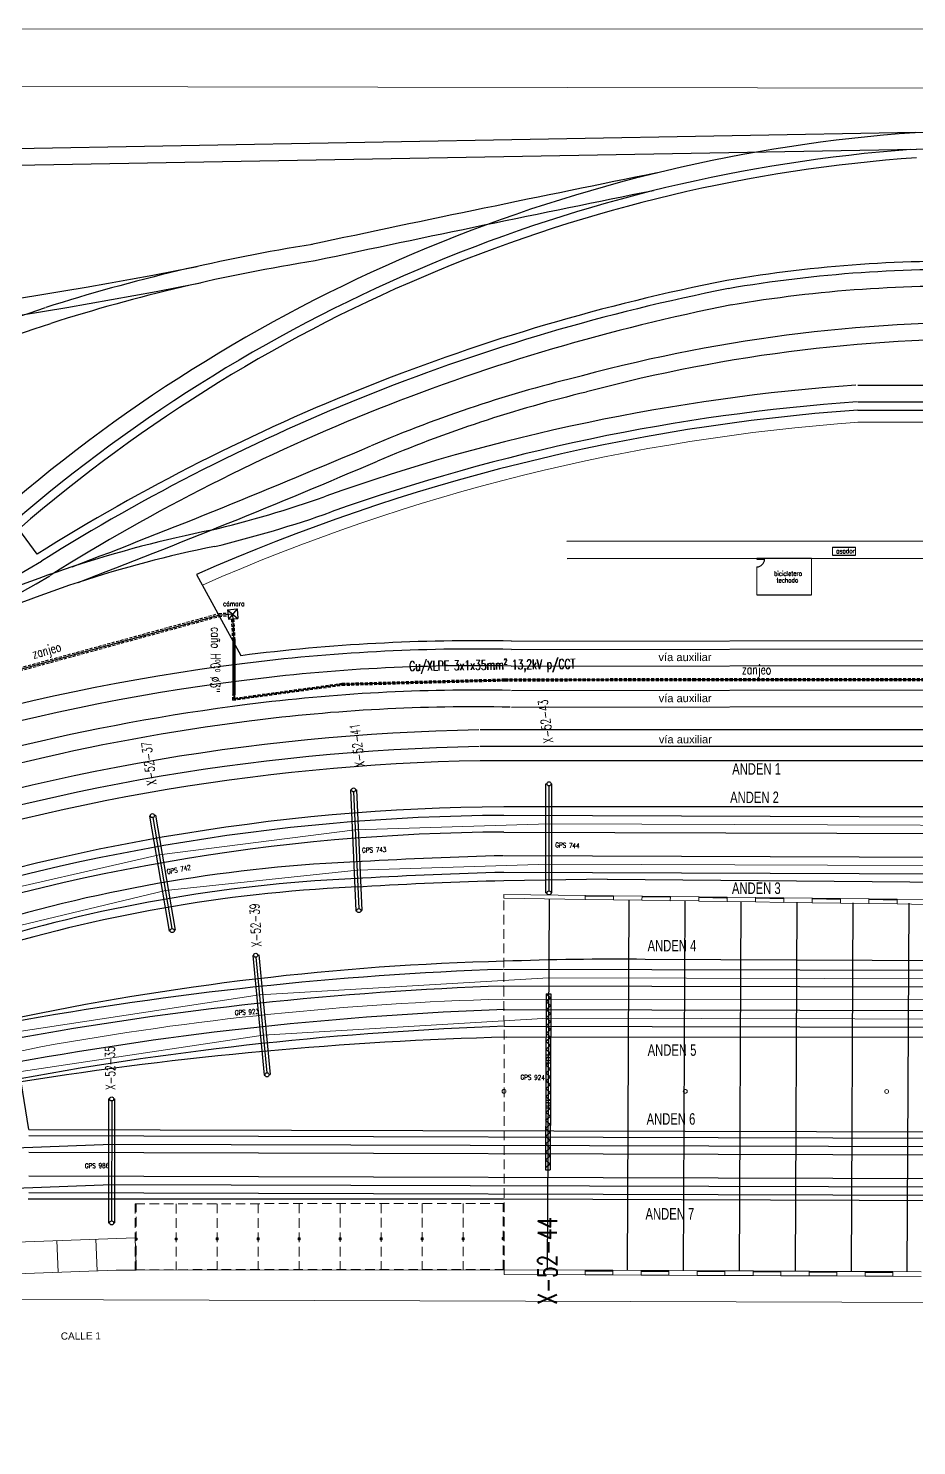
# Model space of a CAD drawing. Header units: millimetres. Extents: x 2669 to 3716, y 1967 to 2664.
# Drawn here: x 3166.5 to 3259.2, y 2180.8 to 2328.5 of the extents above; entities that cross this region are included whole.
import ezdxf

# ---------------------------------------------------------------- set-up
doc = ezdxf.new("R2010")
doc.units = ezdxf.units.MM
doc.linetypes.add('DASHED2', pattern=[0.375, 0.25, -0.125])
doc.linetypes.add('HIDDEN2', pattern=[4.7625, 3.175, -1.5875])
for name, color, linetype, lineweight in [('01 Textos', 7, 'Continuous', 15), ('02 L d C', 7, 'Continuous', 5), ('03 Cerramientos', 7, 'Continuous', 15), ('03 Manzanas', 253, 'Continuous', 15), ('03 Muros', 7, 'Continuous', 13), ('03 Proyecciones', 7, 'Continuous', 20), ('04 Plataformas', 7, 'Continuous', 30)]:
    doc.layers.add(name, color=color, linetype=linetype, lineweight=lineweight)
for name, color, linetype in [('Arcos techo estac LP', 8, 'Continuous'), ('retención LDF-LDS', 6, 'Continuous'), ('Textos catenaria', 7, 'Continuous'), ('vias LP sin catenarias', 2, 'Continuous'), ('vías', 8, 'Continuous')]:
    doc.layers.add(name, color=color, linetype=linetype)
doc.styles.add('ARIAL', font='arial.ttf', dxfattribs={"width": 0.7})
doc.styles.add('ROMANS', font='arial.ttf', dxfattribs={"width": 0.7})
doc.styles.add('SIMPLEX', font='simplex.shx', dxfattribs={"width": 0.75})
doc.linetypes.add('FENCELINE2', pattern='A,0.25,-0.1,[132,ltypeshp.shx,S=0.1,R=0,X=-0.1,Y=0],-0.1,1', length=1.45)

# ---------------------------------------------------------------- blocks, each defined once
blk = doc.blocks.new('cámara LDF-LDS')
at = {"color": 6}
for p, q in [((-0.5, 0.5), (0.5, 0.5)), ((-0.5, 0.5), (-0.5, -0.5)), ((-0.5, 0.5), (0.5, -0.5)), ((0.5, 0.5), (-0.5, -0.5)), ((0.5, 0.5), (0.5, -0.5)), ((-0.5, -0.5), (0.5, -0.5))]:
    blk.add_line(p, q, dxfattribs=at)

msp = doc.modelspace()

# ---------------------------------------------------------------- linework, layer by layer
for p, q in [((3242.53, 2269.45), (3248.23, 2269.45)), ((3226.93, 2239.82), (3216.14, 2239.64))]:
    msp.add_line(p, q)
at = {"color": 4}
for p, q in [((3200.15, 2249.11), (3200.69, 2236.52)), ((3200.15, 2249.11), (3200.25, 2249.11)), ((3200.47, 2248.91), (3201, 2236.75)), ((3200.67, 2249.13), (3200.78, 2249.13)), ((3200.78, 2249.13), (3201.32, 2236.55)), ((3220.53, 2238.38), (3220.53, 2249.75)), ((3220.53, 2249.75), (3220.64, 2249.75)), ((3220.85, 2238.59), (3220.85, 2249.54)), ((3221.06, 2249.75), (3221.16, 2249.75)), ((3221.16, 2238.38), (3221.16, 2249.75)), ((3179.17, 2246.39), (3179.27, 2246.41)), ((3179.17, 2246.39), (3181.23, 2234.4)), ((3179.52, 2246.24), (3181.51, 2234.66)), ((3179.69, 2246.48), (3179.79, 2246.5)), ((3179.79, 2246.5), (3181.85, 2234.51)), ((3220.53, 2238.38), (3220.64, 2238.38)), ((3221.06, 2238.38), (3221.16, 2238.38)), ((3200.69, 2236.52), (3200.8, 2236.53)), ((3201.22, 2236.55), (3201.32, 2236.55)), ((3181.34, 2234.42), (3181.23, 2234.4)), ((3181.85, 2234.51), (3181.75, 2234.49)), ((3189.94, 2231.86), (3190.04, 2231.87)), ((3189.94, 2231.86), (3191.12, 2219.39)), ((3190.27, 2231.68), (3191.42, 2219.63)), ((3190.46, 2231.91), (3190.57, 2231.92)), ((3190.57, 2231.92), (3191.75, 2219.45)), ((3220.56, 2227.88), (3220.47, 2209.53)), ((3220.56, 2227.88), (3221.05, 2227.88)), ((3220.56, 2227.88), (3221.04, 2227.46)), ((3221.05, 2227.88), (3220.96, 2209.53)), ((3220.55, 2227.05), (3221.04, 2227.46)), ((3220.55, 2227.05), (3221.04, 2226.64)), ((3220.55, 2226.23), (3221.04, 2226.64)), ((3220.55, 2226.23), (3221.04, 2225.82)), ((3220.54, 2224.58), (3221.03, 2224.99)), ((3220.55, 2225.41), (3221.04, 2225.82)), ((3220.55, 2225.41), (3221.03, 2224.99)), ((3220.53, 2222.93), (3221.03, 2223.34)), ((3220.54, 2224.58), (3221.03, 2224.17)), ((3220.54, 2223.76), (3221.03, 2224.17)), ((3220.54, 2223.76), (3221.03, 2223.34)), ((3220.53, 2222.93), (3221.02, 2222.52)), ((3220.53, 2222.11), (3221.02, 2222.52)), ((3220.53, 2222.11), (3221.02, 2221.7)), ((3221.01, 2220.64), (3220.52, 2220.65)), ((3220.52, 2220.46), (3220.74, 2220.64)), ((3220.52, 2220.46), (3221.01, 2220.05)), ((3221.02, 2221.47), (3220.53, 2221.47)), ((3220.75, 2221.47), (3221.02, 2221.7)), ((3191.12, 2219.39), (3191.23, 2219.4)), ((3191.64, 2219.44), (3191.75, 2219.45)), ((3220.51, 2218.81), (3221.01, 2219.22)), ((3220.51, 2218.81), (3221, 2218.4)), ((3220.52, 2219.64), (3221.01, 2220.05)), ((3220.52, 2219.64), (3221.01, 2219.22)), ((3220.51, 2217.99), (3221, 2218.4)), ((3220.51, 2217.99), (3221, 2217.57)), ((3220.51, 2217.17), (3221, 2217.57)), ((3174.91, 2216.91), (3174.91, 2203.99)), ((3174.91, 2216.91), (3175.02, 2216.91)), ((3175.23, 2216.7), (3175.22, 2204.2)), ((3175.44, 2216.91), (3175.54, 2216.91)), ((3175.54, 2216.91), (3175.54, 2203.99)), ((3220.99, 2216.75), (3220.5, 2216.75)), ((3220.5, 2215.52), (3220.99, 2215.93)), ((3220.99, 2215.93), (3220.5, 2215.93)), ((3220.51, 2217.17), (3220.99, 2216.75)), ((3220.49, 2214.69), (3220.99, 2215.1)), ((3220.49, 2214.69), (3220.98, 2214.28)), ((3220.5, 2215.52), (3220.99, 2215.1)), ((3220.49, 2213.87), (3220.98, 2214.28)), ((3220.49, 2213.87), (3220.98, 2213.45)), ((3220.49, 2213.04), (3220.98, 2213.45)), ((3220.49, 2213.04), (3220.97, 2212.63)), ((3220.48, 2212.22), (3220.97, 2212.63)), ((3220.48, 2212.22), (3220.97, 2211.81)), ((3220.48, 2211.4), (3220.97, 2211.81)), ((3220.48, 2211.4), (3220.97, 2210.98)), ((3220.47, 2210.57), (3220.97, 2210.98)), ((3220.47, 2210.57), (3220.96, 2210.16)), ((3220.47, 2209.75), (3220.96, 2210.16)), ((3220.47, 2209.53), (3220.96, 2209.53)), ((3174.91, 2203.99), (3175.01, 2203.99)), ((3175.43, 2203.99), (3175.54, 2203.99))]:
    msp.add_line(p, q, dxfattribs=at)
at = {"color": 1}
for p, q in [((3138.61, 2210.84), (3175.23, 2212.2)), ((3175.23, 2212.2), (3367.26, 2211.66)), ((3138.93, 2206.65), (3175.23, 2208)), ((3175.23, 2208), (3367.24, 2207.46))]:
    msp.add_line(p, q, dxfattribs=at)
at = {"color": 4}
for centre in [(3220.85, 2249.75), (3200.46, 2249.12), (3179.48, 2246.44), (3220.85, 2238.38), (3201.01, 2236.54), (3181.54, 2234.45), (3190.25, 2231.89), (3220.77, 2221.06), (3191.44, 2219.42), (3175.23, 2216.91), (3220.75, 2216.34), (3175.22, 2203.99)]:
    msp.add_circle(centre, 0.21, dxfattribs=at)
msp.add_arc((3242.53, 2273.16), 0.8, 270.061, 0.061)
at = {"layer": '02 L d C', "color": 25}
for points in [[(3375.75, 2245.03), (3220.85, 2245.58), (3200.64, 2244.95), (3180.18, 2242.35), (3160.1, 2237.78), (3135.16, 2229.8), (3113.08, 2223.16), (3113.08, 2223.16), (3095.6, 2217.65), (3074.03, 2208.97)], [(3375.75, 2240.83), (3220.85, 2241.38), (3200.82, 2240.76), (3180.83, 2238.62), (3161.26, 2233.96), (3134.62, 2225.12), (3113.53, 2219.38), (3073.44, 2212.04), (3040.41, 2205.25), (2994.35, 2196.89), (2945.27, 2187.13), (2909.97, 2180.77)], [(3364.64, 2229.2), (3220.81, 2229.53), (3190.65, 2227.75), (3160.75, 2223.22), (3138.02, 2218.56), (3114.27, 2213.25), (3091.36, 2207.68), (3042.26, 2196.07), (2995.32, 2184.98)], [(3364.62, 2225), (3220.79, 2225.33), (3191.04, 2223.56), (3161.59, 2219.13), (3138.33, 2214.45), (3115.44, 2209.35), (3090.06, 2202.98), (3053.14, 2192.08)]]:
    msp.add_lwpolyline(points, dxfattribs=at)
at = {"layer": '03 Cerramientos'}
for p, q in [((3227.54, 2238), (3224.66, 2238.03)), ((3224.67, 2238.12), (3227.55, 2238.09)), ((3224.67, 2238.08), (3227.54, 2238.04)), ((3230.58, 2238.01), (3233.46, 2237.97)), ((3233.46, 2237.93), (3230.58, 2237.96)), ((3230.59, 2238.05), (3233.47, 2238.02)), ((3236.5, 2237.98), (3239.38, 2237.94)), ((3224.62, 2237.69), (3227.58, 2237.66)), ((3230.54, 2237.61), (3233.5, 2237.57)), ((3236.46, 2237.53), (3239.42, 2237.49)), ((3236.5, 2237.93), (3239.38, 2237.9)), ((3239.38, 2237.85), (3236.5, 2237.89)), ((3242.38, 2237.45), (3245.34, 2237.39)), ((3242.42, 2237.91), (3245.3, 2237.87)), ((3242.42, 2237.86), (3245.3, 2237.83)), ((3245.3, 2237.78), (3242.42, 2237.82)), ((3248.3, 2237.34), (3251.26, 2237.31)), ((3248.34, 2237.84), (3251.22, 2237.8)), ((3248.34, 2237.79), (3251.22, 2237.76)), ((3251.22, 2237.71), (3248.34, 2237.75)), ((3254.22, 2237.77), (3257.18, 2237.73)), ((3254.22, 2237.27), (3257.18, 2237.23)), ((3254.26, 2237.72), (3257.14, 2237.69)), ((3257.14, 2237.64), (3254.26, 2237.68)), ((3224.63, 2198.58), (3227.51, 2198.57)), ((3224.67, 2199.06), (3227.47, 2199.05)), ((3224.67, 2199.01), (3227.47, 2199)), ((3227.47, 2198.96), (3224.67, 2198.97)), ((3230.47, 2198.55), (3233.35, 2198.54)), ((3230.51, 2199.03), (3233.31, 2199.02)), ((3230.51, 2198.99), (3233.31, 2198.97)), ((3233.31, 2198.93), (3230.51, 2198.94)), ((3236.31, 2198.52), (3239.19, 2198.51)), ((3236.35, 2199), (3239.15, 2198.99)), ((3236.35, 2198.96), (3239.15, 2198.95)), ((3239.15, 2198.9), (3236.35, 2198.91)), ((3242.15, 2198.5), (3245.03, 2198.48)), ((3242.19, 2198.98), (3244.99, 2198.96)), ((3242.19, 2198.93), (3244.99, 2198.92)), ((3244.99, 2198.87), (3242.19, 2198.89)), ((3247.99, 2198.47), (3250.87, 2198.46)), ((3248.03, 2198.95), (3250.83, 2198.94)), ((3248.03, 2198.9), (3250.83, 2198.89)), ((3250.83, 2198.85), (3248.03, 2198.86)), ((3253.83, 2198.44), (3256.71, 2198.43)), ((3253.87, 2198.92), (3256.67, 2198.91)), ((3253.87, 2198.88), (3256.67, 2198.86)), ((3256.67, 2198.82), (3253.87, 2198.83))]:
    msp.add_line(p, q, dxfattribs=at)
at = {"layer": '03 Cerramientos', "linetype": 'FENCELINE2', "ltscale": 3}
for p, q in [((3216.02, 2227.31), (3398.03, 2227.09)), ((3139.77, 2216.61), (3167.85, 2222.33))]:
    msp.add_line(p, q, dxfattribs=at)
msp.add_arc((3224.57, 1909.13), 318.3, 91.5398, 100.2658, dxfattribs=at)
at = {"layer": '03 Manzanas'}
for p, q in [((2796.03, 2328.23), (3335.68, 2328.49)), ((3216.14, 2199.1), (3177.79, 2199.06)), ((3443.12, 2195.12), (3135.7, 2196.1))]:
    msp.add_line(p, q, dxfattribs=at)
at = {"layer": '03 Manzanas', "color": 7}
for p, q in [((3104.76, 2322.51), (3332.08, 2322.17)), ((3253.05, 2287.44), (3369.8, 2287.56))]:
    msp.add_line(p, q, dxfattribs=at)
msp.add_arc((3267.73, 2082.22), 205.74, 94.0669, 113.8029, dxfattribs=at)
at = {"layer": '03 Muros'}
for p, q in [((3250.43, 2273.57), (3250.42, 2274.42)), ((3252.83, 2273.57), (3252.82, 2274.42)), ((3242.53, 2273.16), (3242.53, 2273.26)), ((3242.53, 2269.45), (3242.53, 2272.36)), ((3248.23, 2269.45), (3248.23, 2273.26)), ((3216.14, 2238.22), (3216.14, 2237.83)), ((3216.14, 2238.22), (3224.63, 2238.12)), ((3224.63, 2238.12), (3224.62, 2237.69)), ((3224.62, 2238.03), (3224.66, 2238.03)), ((3224.67, 2238.12), (3224.63, 2238.12)), ((3224.63, 2238.12), (3224.63, 2238.12)), ((3224.66, 2238.03), (3224.67, 2238.08)), ((3224.67, 2238.08), (3224.67, 2238.12)), ((3224.67, 2238.08), (3224.67, 2238.08)), ((3224.67, 2238.08), (3224.67, 2238.08)), ((3224.67, 2238.08), (3224.67, 2238.08)), ((3227.54, 2238.04), (3227.55, 2238.09)), ((3227.54, 2238), (3227.54, 2238.04)), ((3227.54, 2238.04), (3227.54, 2238.04)), ((3227.54, 2238.04), (3227.54, 2238.04)), ((3227.54, 2238.04), (3227.54, 2238.04)), ((3227.58, 2238), (3227.54, 2238)), ((3227.55, 2238.09), (3227.59, 2238.09)), ((3227.59, 2238.09), (3227.58, 2237.66)), ((3227.59, 2238.09), (3230.55, 2238.05)), ((3227.59, 2238.09), (3227.59, 2238.09)), ((3230.55, 2238.05), (3230.54, 2237.61)), ((3230.54, 2237.96), (3230.58, 2237.96)), ((3230.59, 2238.05), (3230.55, 2238.05)), ((3230.55, 2238.05), (3230.55, 2238.05)), ((3230.58, 2238.01), (3230.59, 2238.05)), ((3230.58, 2237.96), (3230.58, 2238.01)), ((3230.58, 2238.01), (3230.58, 2238.01)), ((3230.58, 2238.01), (3230.58, 2238.01)), ((3230.58, 2238.01), (3230.58, 2238.01)), ((3233.46, 2237.97), (3233.47, 2238.02)), ((3233.46, 2237.93), (3233.46, 2237.97)), ((3233.46, 2237.97), (3233.46, 2237.97)), ((3233.46, 2237.97), (3233.46, 2237.97)), ((3233.46, 2237.97), (3233.46, 2237.97)), ((3233.47, 2238.02), (3233.51, 2238.02)), ((3233.51, 2238.02), (3233.5, 2237.57)), ((3233.51, 2238.02), (3236.46, 2237.98)), ((3233.51, 2238.02), (3233.51, 2238.02)), ((3236.46, 2237.98), (3236.46, 2237.53)), ((3236.5, 2237.98), (3236.46, 2237.98)), ((3236.46, 2237.98), (3236.46, 2237.98)), ((3236.5, 2237.93), (3236.5, 2237.98)), ((3216.14, 2237.83), (3224.62, 2237.71)), ((3227.58, 2237.67), (3230.54, 2237.62)), ((3233.5, 2237.93), (3233.46, 2237.93)), ((3233.5, 2237.58), (3236.46, 2237.54)), ((3236.46, 2237.89), (3236.5, 2237.89)), ((3236.5, 2237.89), (3236.5, 2237.93)), ((3236.5, 2237.93), (3236.5, 2237.93)), ((3236.5, 2237.93), (3236.5, 2237.93)), ((3236.5, 2237.93), (3236.5, 2237.93)), ((3239.38, 2237.9), (3239.38, 2237.94)), ((3239.38, 2237.94), (3239.42, 2237.94)), ((3239.38, 2237.85), (3239.38, 2237.9)), ((3239.38, 2237.9), (3239.38, 2237.9)), ((3239.38, 2237.9), (3239.38, 2237.9)), ((3239.38, 2237.9), (3239.38, 2237.9)), ((3239.42, 2237.85), (3239.38, 2237.85)), ((3239.42, 2237.94), (3239.42, 2237.49)), ((3239.42, 2237.94), (3242.38, 2237.91)), ((3239.42, 2237.94), (3239.42, 2237.94)), ((3239.42, 2237.49), (3242.38, 2237.45)), ((3242.38, 2237.91), (3242.38, 2237.45)), ((3242.42, 2237.91), (3242.38, 2237.91)), ((3242.38, 2237.91), (3242.38, 2237.91)), ((3242.38, 2237.82), (3242.42, 2237.82)), ((3242.42, 2237.86), (3242.42, 2237.91)), ((3242.42, 2237.82), (3242.42, 2237.86)), ((3242.42, 2237.86), (3242.42, 2237.86)), ((3242.42, 2237.86), (3242.42, 2237.86)), ((3242.42, 2237.86), (3242.42, 2237.86)), ((3245.3, 2237.83), (3245.3, 2237.87)), ((3245.3, 2237.87), (3245.34, 2237.87)), ((3245.3, 2237.78), (3245.3, 2237.83)), ((3245.3, 2237.83), (3245.3, 2237.83)), ((3245.3, 2237.83), (3245.3, 2237.83)), ((3245.3, 2237.83), (3245.3, 2237.83)), ((3245.34, 2237.78), (3245.3, 2237.78)), ((3245.34, 2237.87), (3248.3, 2237.84)), ((3245.34, 2237.87), (3245.34, 2237.39)), ((3245.34, 2237.87), (3245.34, 2237.87)), ((3245.34, 2237.41), (3248.3, 2237.36)), ((3248.3, 2237.84), (3248.3, 2237.34)), ((3248.34, 2237.84), (3248.3, 2237.84)), ((3248.3, 2237.84), (3248.3, 2237.84)), ((3248.3, 2237.75), (3248.34, 2237.75)), ((3248.34, 2237.79), (3248.34, 2237.84)), ((3248.34, 2237.75), (3248.34, 2237.79)), ((3248.34, 2237.79), (3248.34, 2237.79)), ((3248.34, 2237.79), (3248.34, 2237.79)), ((3248.34, 2237.79), (3248.34, 2237.79)), ((3251.22, 2237.76), (3251.22, 2237.8)), ((3251.22, 2237.8), (3251.26, 2237.8)), ((3251.22, 2237.71), (3251.22, 2237.76)), ((3251.22, 2237.76), (3251.22, 2237.76)), ((3251.22, 2237.76), (3251.22, 2237.76)), ((3251.22, 2237.76), (3251.22, 2237.76)), ((3251.26, 2237.71), (3251.22, 2237.71)), ((3251.26, 2237.8), (3251.26, 2237.31)), ((3251.26, 2237.8), (3254.22, 2237.77)), ((3251.26, 2237.8), (3251.26, 2237.8)), ((3251.26, 2237.32), (3254.22, 2237.28)), ((3254.22, 2237.77), (3254.22, 2237.27)), ((3254.26, 2237.77), (3254.22, 2237.77)), ((3254.22, 2237.77), (3254.22, 2237.77)), ((3254.22, 2237.68), (3254.26, 2237.68)), ((3254.26, 2237.72), (3254.26, 2237.77)), ((3254.26, 2237.68), (3254.26, 2237.72)), ((3254.26, 2237.72), (3254.26, 2237.72)), ((3254.26, 2237.72), (3254.26, 2237.72)), ((3254.26, 2237.72), (3254.26, 2237.72)), ((3257.14, 2237.69), (3257.14, 2237.73)), ((3257.14, 2237.73), (3257.18, 2237.73)), ((3257.14, 2237.64), (3257.14, 2237.69)), ((3257.14, 2237.69), (3257.14, 2237.69)), ((3257.14, 2237.69), (3257.14, 2237.69)), ((3257.14, 2237.69), (3257.14, 2237.69)), ((3257.18, 2237.64), (3257.14, 2237.64)), ((3257.18, 2237.73), (3260.14, 2237.7)), ((3257.18, 2237.73), (3257.18, 2237.23)), ((3257.18, 2237.73), (3257.18, 2237.73)), ((3257.18, 2237.24), (3260.14, 2237.19)), ((3153.18, 2201.56), (3177.67, 2202.43)), ((3169.51, 2202.14), (3169.63, 2198.84)), ((3173.59, 2202.28), (3173.71, 2198.99)), ((3153.29, 2198.26), (3175.68, 2199.06)), ((3177.79, 2199.06), (3175.68, 2199.06)), ((3224.63, 2199.06), (3216.18, 2199.1)), ((3216.18, 2199.1), (3216.18, 2198.62)), ((3224.63, 2198.58), (3216.18, 2198.62)), ((3224.63, 2199.06), (3224.63, 2198.58)), ((3224.67, 2199.06), (3224.63, 2199.06)), ((3224.63, 2199.06), (3224.63, 2199.06)), ((3224.63, 2198.97), (3224.67, 2198.97)), ((3224.67, 2199.01), (3224.67, 2199.06)), ((3224.67, 2198.97), (3224.67, 2199.01)), ((3224.67, 2199.01), (3224.67, 2199.01)), ((3224.67, 2199.01), (3224.67, 2199.01)), ((3224.67, 2199.01), (3224.67, 2199.01)), ((3227.47, 2199), (3227.47, 2199.05)), ((3227.47, 2199.05), (3227.51, 2199.05)), ((3227.47, 2198.96), (3227.47, 2199)), ((3227.47, 2199), (3227.47, 2199)), ((3227.47, 2199), (3227.47, 2199)), ((3227.47, 2199), (3227.47, 2199)), ((3227.51, 2198.96), (3227.47, 2198.96)), ((3230.47, 2199.03), (3227.51, 2199.05)), ((3227.51, 2199.05), (3227.51, 2198.57)), ((3227.51, 2199.05), (3227.51, 2199.05)), ((3230.47, 2198.55), (3227.51, 2198.57)), ((3230.47, 2199.03), (3230.47, 2198.55)), ((3230.51, 2199.03), (3230.47, 2199.03)), ((3230.47, 2199.03), (3230.47, 2199.03)), ((3230.47, 2198.94), (3230.51, 2198.94)), ((3230.51, 2198.99), (3230.51, 2199.03)), ((3230.51, 2198.94), (3230.51, 2198.99)), ((3230.51, 2198.99), (3230.51, 2198.99)), ((3230.51, 2198.99), (3230.51, 2198.99)), ((3230.51, 2198.99), (3230.51, 2198.99)), ((3233.31, 2198.97), (3233.31, 2199.02)), ((3233.31, 2199.02), (3233.35, 2199.02)), ((3233.31, 2198.93), (3233.31, 2198.97)), ((3233.31, 2198.97), (3233.31, 2198.97)), ((3233.31, 2198.97), (3233.31, 2198.97)), ((3233.31, 2198.97), (3233.31, 2198.97)), ((3233.35, 2198.93), (3233.31, 2198.93)), ((3236.31, 2199), (3233.35, 2199.02)), ((3233.35, 2199.02), (3233.35, 2198.54)), ((3233.35, 2199.02), (3233.35, 2199.02)), ((3236.31, 2198.52), (3233.35, 2198.54)), ((3236.31, 2199), (3236.31, 2198.52)), ((3236.35, 2199), (3236.31, 2199)), ((3236.31, 2199), (3236.31, 2199)), ((3236.31, 2198.91), (3236.35, 2198.91)), ((3236.35, 2198.96), (3236.35, 2199)), ((3236.35, 2198.91), (3236.35, 2198.96)), ((3236.35, 2198.96), (3236.35, 2198.96)), ((3236.35, 2198.96), (3236.35, 2198.96)), ((3236.35, 2198.96), (3236.35, 2198.96)), ((3239.15, 2198.95), (3239.15, 2198.99)), ((3239.15, 2198.99), (3239.19, 2198.99)), ((3239.15, 2198.9), (3239.15, 2198.95)), ((3239.15, 2198.95), (3239.15, 2198.95)), ((3239.15, 2198.95), (3239.15, 2198.95)), ((3239.15, 2198.95), (3239.15, 2198.95)), ((3239.19, 2198.9), (3239.15, 2198.9)), ((3242.15, 2198.98), (3239.19, 2198.99)), ((3239.19, 2198.99), (3239.19, 2198.51)), ((3239.19, 2198.99), (3239.19, 2198.99)), ((3242.15, 2198.5), (3239.19, 2198.51)), ((3242.15, 2198.98), (3242.15, 2198.5)), ((3242.19, 2198.98), (3242.15, 2198.98)), ((3242.15, 2198.98), (3242.15, 2198.98)), ((3242.15, 2198.89), (3242.19, 2198.89)), ((3242.19, 2198.93), (3242.19, 2198.98)), ((3242.19, 2198.89), (3242.19, 2198.93)), ((3242.19, 2198.93), (3242.19, 2198.93)), ((3242.19, 2198.93), (3242.19, 2198.93)), ((3242.19, 2198.93), (3242.19, 2198.93)), ((3244.99, 2198.92), (3244.99, 2198.96)), ((3244.99, 2198.96), (3245.03, 2198.96)), ((3244.99, 2198.87), (3244.99, 2198.92)), ((3244.99, 2198.92), (3244.99, 2198.92)), ((3244.99, 2198.92), (3244.99, 2198.92)), ((3244.99, 2198.92), (3244.99, 2198.92)), ((3245.03, 2198.87), (3244.99, 2198.87)), ((3247.99, 2198.95), (3245.03, 2198.96)), ((3245.03, 2198.96), (3245.03, 2198.48)), ((3245.03, 2198.96), (3245.03, 2198.96)), ((3247.99, 2198.47), (3245.03, 2198.48)), ((3247.99, 2198.95), (3247.99, 2198.47)), ((3248.03, 2198.95), (3247.99, 2198.95)), ((3247.99, 2198.95), (3247.99, 2198.95)), ((3247.99, 2198.86), (3248.03, 2198.86)), ((3248.03, 2198.9), (3248.03, 2198.95)), ((3248.03, 2198.86), (3248.03, 2198.9)), ((3248.03, 2198.9), (3248.03, 2198.9)), ((3248.03, 2198.9), (3248.03, 2198.9)), ((3248.03, 2198.9), (3248.03, 2198.9)), ((3250.83, 2198.89), (3250.83, 2198.94)), ((3250.83, 2198.94), (3250.87, 2198.93)), ((3250.83, 2198.85), (3250.83, 2198.89)), ((3250.83, 2198.89), (3250.83, 2198.89)), ((3250.83, 2198.89), (3250.83, 2198.89)), ((3250.83, 2198.89), (3250.83, 2198.89)), ((3250.87, 2198.84), (3250.83, 2198.85)), ((3253.83, 2198.92), (3250.87, 2198.93)), ((3250.87, 2198.93), (3250.87, 2198.46)), ((3250.87, 2198.93), (3250.87, 2198.93)), ((3253.83, 2198.44), (3250.87, 2198.46)), ((3253.83, 2198.92), (3253.83, 2198.44)), ((3253.87, 2198.92), (3253.83, 2198.92)), ((3253.83, 2198.92), (3253.83, 2198.92)), ((3253.83, 2198.83), (3253.87, 2198.83)), ((3253.87, 2198.88), (3253.87, 2198.92)), ((3253.87, 2198.83), (3253.87, 2198.88)), ((3253.87, 2198.88), (3253.87, 2198.88)), ((3253.87, 2198.88), (3253.87, 2198.88)), ((3253.87, 2198.88), (3253.87, 2198.88)), ((3256.67, 2198.86), (3256.67, 2198.91)), ((3256.67, 2198.91), (3256.71, 2198.91)), ((3256.67, 2198.82), (3256.67, 2198.86)), ((3256.67, 2198.86), (3256.67, 2198.86)), ((3256.67, 2198.86), (3256.67, 2198.86)), ((3256.67, 2198.86), (3256.67, 2198.86)), ((3256.71, 2198.82), (3256.67, 2198.82)), ((3259.67, 2198.89), (3256.71, 2198.91)), ((3256.71, 2198.91), (3256.71, 2198.43)), ((3256.71, 2198.91), (3256.71, 2198.91)), ((3259.66, 2198.41), (3256.71, 2198.43))]:
    msp.add_line(p, q, dxfattribs=at)
at = {"layer": '03 Muros', "color": 7}
msp.add_line((3177.67, 2202.43), (3177.79, 2199.06), dxfattribs=at)
at = {"layer": '03 Muros'}
for centre in [(3216.16, 2217.7), (3235.06, 2217.7), (3256.07, 2217.69)]:
    msp.add_circle(centre, 0.2, dxfattribs=at)
at = {"layer": '03 Proyecciones', "linetype": 'DASHED2', "ltscale": 4}
msp.add_line((3216.18, 2199.1), (3216.14, 2237.83), dxfattribs=at)
at = {"layer": '03 Proyecciones', "color": 7, "linetype": 'DASHED2', "ltscale": 4}
for p, q in [((3216.17, 2206.02), (3177.67, 2205.98)), ((3177.67, 2205.98), (3177.68, 2199.11)), ((3177.78, 2199.11), (3177.77, 2205.98)), ((3181.95, 2205.98), (3181.95, 2199.11)), ((3186.22, 2205.99), (3186.23, 2199.12)), ((3190.5, 2205.99), (3190.51, 2199.12)), ((3194.78, 2205.99), (3194.79, 2199.13)), ((3199.06, 2206), (3199.06, 2199.13)), ((3203.33, 2206), (3203.34, 2199.13)), ((3207.61, 2206.01), (3207.62, 2199.14)), ((3211.89, 2206.01), (3211.89, 2199.14)), ((3216.08, 2199.15), (3216.07, 2206.02)), ((3177.68, 2199.11), (3216.18, 2199.15))]:
    msp.add_line(p, q, dxfattribs=at)
at = {"layer": '03 Proyecciones', "color": 7}
for p, q in [((3177.67, 2202.41), (3177.87, 2202.41)), ((3177.67, 2202.21), (3177.87, 2202.21)), ((3177.87, 2202.41), (3177.87, 2202.21)), ((3181.85, 2202.41), (3181.85, 2202.21)), ((3181.85, 2202.41), (3182.05, 2202.41)), ((3181.85, 2202.21), (3182.05, 2202.21)), ((3182.05, 2202.41), (3182.05, 2202.21)), ((3186.13, 2202.42), (3186.13, 2202.22)), ((3186.13, 2202.42), (3186.33, 2202.42)), ((3186.13, 2202.22), (3186.33, 2202.22)), ((3186.33, 2202.42), (3186.33, 2202.22)), ((3190.41, 2202.42), (3190.41, 2202.22)), ((3190.41, 2202.42), (3190.61, 2202.42)), ((3190.41, 2202.22), (3190.61, 2202.22)), ((3190.61, 2202.42), (3190.61, 2202.22)), ((3194.68, 2202.43), (3194.68, 2202.23)), ((3194.68, 2202.43), (3194.88, 2202.43)), ((3194.68, 2202.23), (3194.88, 2202.23)), ((3194.88, 2202.43), (3194.88, 2202.23)), ((3198.96, 2202.43), (3198.96, 2202.23)), ((3198.96, 2202.43), (3199.16, 2202.43)), ((3198.96, 2202.23), (3199.16, 2202.23)), ((3199.16, 2202.43), (3199.16, 2202.23)), ((3203.24, 2202.43), (3203.24, 2202.23)), ((3203.24, 2202.43), (3203.24, 2202.23)), ((3203.24, 2202.43), (3203.44, 2202.43)), ((3203.24, 2202.23), (3203.44, 2202.23)), ((3203.44, 2202.43), (3203.44, 2202.23)), ((3207.51, 2202.44), (3207.51, 2202.24)), ((3207.51, 2202.44), (3207.71, 2202.44)), ((3207.51, 2202.24), (3207.71, 2202.24)), ((3207.71, 2202.44), (3207.71, 2202.24)), ((3211.79, 2202.44), (3211.79, 2202.24)), ((3211.79, 2202.44), (3211.99, 2202.44)), ((3211.79, 2202.24), (3211.99, 2202.24)), ((3211.99, 2202.44), (3211.99, 2202.24)), ((3215.97, 2202.25), (3215.97, 2202.45)), ((3215.97, 2202.45), (3216.17, 2202.45)), ((3215.97, 2202.25), (3216.17, 2202.25))]:
    msp.add_line(p, q, dxfattribs=at)
at = {"layer": '04 Plataformas'}
for p, q in [((3253.05, 2288.7), (3361.88, 2288.81)), ((3167.44, 2273.68), (3165.53, 2276.3)), ((3222.72, 2275.04), (3291.77, 2275.11)), ((3250.42, 2274.42), (3252.82, 2274.42)), ((3250.43, 2273.57), (3252.83, 2273.57)), ((3222.73, 2273.24), (3291.77, 2273.31)), ((3242.53, 2273.26), (3248.23, 2273.26)), ((3242.53, 2273.16), (3243.33, 2273.16)), ((3184.09, 2271.57), (3188.71, 2263.12)), ((3216.94, 2264.63), (3364.65, 2264.79)), ((3364.69, 2252.14), (3213.67, 2252.16)), ((3374.37, 2247.33), (3216.14, 2247.35)), ((3226.93, 2239.82), (3374.37, 2238.55)), ((3423.29, 2230.46), (3230.89, 2231.45)), ((3216.45, 2223.35), (3429.13, 2223.47)), ((3166.58, 2213.73), (3165.79, 2218.7)), ((3166.58, 2213.73), (3370.67, 2213.23)), ((3216.17, 2206.45), (3166.53, 2206.46)), ((3370.7, 2205.86), (3216.17, 2206.45))]:
    msp.add_line(p, q, dxfattribs=at)
for centre, radius, start, end in [((3270.64, 2154.65), 160.77, 94.0811, 130.8291), ((3262.93, 2165.02), 139.19, 88.1507, 99.7391), ((3280.5, 2093.55), 212.67, 101.1458, 122.1138), ((3267.73, 2082.22), 207, 94.0669, 113.8326), ((3213.14, 2071.61), 193.05, 88.8721, 97.2694), ((3217.46, 2032.3), 219.89, 90.9885, 109.2356), ((3217.24, 2032.86), 214.49, 90.2951, 109.4272), ((3229.79, 1736.64), 503.19, 91.5554, 93.2296), ((3207.64, 2082.76), 156.39, 92.268, 106.8394), ((3223.6, 1946.24), 285.12, 91.4977, 101.9576), ((3227.53, 1928.35), 303.12, 89.3638, 92.1521), ((3226.16, 1839.4), 384.07, 91.4485, 99.0437)]:
    msp.add_arc(centre, radius, start, end, dxfattribs=at)
at = {"layer": 'Arcos techo estac LP', "color": 8}
msp.add_line((3220.85, 2237.68), (3220.67, 2199.08), dxfattribs=at)
at = {"layer": 'Arcos techo estac LP'}
for p, q in [((3229.17, 2237.64), (3228.99, 2199.04)), ((3235.01, 2237.56), (3234.83, 2199.01)), ((3240.85, 2237.47), (3240.67, 2198.98)), ((3246.69, 2237.39), (3246.51, 2198.96)), ((3252.53, 2237.36), (3252.35, 2198.93)), ((3258.37, 2237.33), (3258.19, 2198.9))]:
    msp.add_line(p, q, dxfattribs=at)
at = {"layer": 'retención LDF-LDS'}
for p, q in [((3187.82, 2267.48), (3187.97, 2264.69)), ((3187.97, 2264.69), (3187.97, 2259.02)), ((3187.97, 2259.02), (3187.97, 2258.58))]:
    msp.add_line(p, q, dxfattribs=at)
msp.add_lwpolyline([(3187.97, 2258.58), (3199.26, 2260.13), (3216.26, 2260.59), (3235.88, 2260.63), (3369.3, 2260.63), (3378.86, 2271.39), (3380.49, 2271.39)], dxfattribs=at)
at = {"layer": 'vias LP sin catenarias'}
for p, q in [((3259.11, 2317.62), (3113.25, 2315)), ((3259.14, 2315.88), (3113.28, 2313.26)), ((3253.05, 2291.3), (3361.88, 2291.42)), ((3253.05, 2289.56), (3361.88, 2289.68)), ((3216.94, 2263.76), (3364.65, 2263.92)), ((3216.94, 2262.02), (3364.66, 2262.18)), ((3216.95, 2259.49), (3364.67, 2259.64)), ((3216.95, 2257.75), (3364.67, 2257.9)), ((3364.68, 2255.36), (3213.67, 2255.38)), ((3364.69, 2253.62), (3213.67, 2253.64))]:
    msp.add_line(p, q, dxfattribs=at)
at = {"layer": 'vias LP sin catenarias', "color": 11, "linetype": 'HIDDEN2', "ltscale": 0.1}
for p, q in [((3186.39, 2267.49), (3187.35, 2267.57)), ((3186.41, 2267.19), (3187.37, 2267.27)), ((3187.87, 2264.69), (3187.75, 2266.94)), ((3187.95, 2266.95), (3188.07, 2264.69))]:
    msp.add_line(p, q, dxfattribs=at)
at = {"layer": 'vias LP sin catenarias', "color": 5, "linetype": 'HIDDEN2', "ltscale": 0.1}
for p, q in [((3151.34, 2257.94), (3186.36, 2267.49)), ((3151.42, 2257.65), (3186.44, 2267.2)), ((3187.88, 2258.48), (3187.88, 2259.02)), ((3188.08, 2258.69), (3188.08, 2259.02))]:
    msp.add_line(p, q, dxfattribs=at)
at = {"layer": 'vias LP sin catenarias', "color": 4}
for p, q in [((3187.87, 2264.69), (3187.88, 2259.02)), ((3187.87, 2264.69), (3188.07, 2264.69)), ((3188.07, 2264.69), (3188.08, 2259.02)), ((3187.88, 2259.02), (3188.08, 2259.02))]:
    msp.add_line(p, q, dxfattribs=at)
at = {"layer": 'vias LP sin catenarias', "color": 5, "linetype": 'HIDDEN2', "ltscale": 0.1}
for points in [[(3187.88, 2258.48), (3199.27, 2260.03), (3216.26, 2260.49), (3235.88, 2260.53), (3369.39, 2260.53), (3378.95, 2271.29), (3380.37, 2271.29)], [(3188.08, 2258.69), (3199.25, 2260.23), (3216.26, 2260.69), (3235.88, 2260.73), (3369.2, 2260.73), (3378.76, 2271.49), (3380.62, 2271.48)]]:
    msp.add_lwpolyline(points, dxfattribs=at)
at = {"layer": 'vias LP sin catenarias', "color": 6}
msp.add_lwpolyline([(2818.34, 2192.52), (2819.51, 2192.46), (2829.18, 2194.84), (2852.32, 2194.86), (2875.47, 2194.89, 0.104281), (2939.88, 2217.13), (2942.64, 2219.05), (2946.33, 2213.76), (2952.92, 2218.39, 0.190518), (3098.16, 2243.37, 0.018707), (3109.41, 2251.18), (3112.85, 2246.53, 0.00727), (3134.05, 2258.22), (3137.65, 2251.93), (3151.38, 2257.8), (3186.4, 2267.34), (3187.88, 2267.46)], format="xyb", dxfattribs=at)
at = {"layer": 'vias LP sin catenarias'}
for centre, radius, start, end in [((3319.09, 681.11), 1637.6, 89.33951, 92.09928), ((3270.64, 2154.65), 163.38, 94.0811, 130.8291), ((3319.09, 681.11), 1635.86, 89.33953, 92.09928), ((3270.64, 2154.65), 161.67, 94.282, 130.8291), ((3879, -900.87), 3278.74, 101.37886, 102.02192), ((3879, -900.87), 3277, 101.39163, 102.02192), ((3226.15, 2117.03), 191.31, 99.014, 107.5839), ((3085.73, 2800.3), 506.28, 272.6882, 281.2076), ((3226.15, 2117.03), 189.57, 99.014, 107.5839), ((3262.93, 2165.02), 138.33, 88.1507, 99.7391), ((3085.73, 2800.3), 508.02, 272.6882, 281.2101), ((3262.93, 2165.02), 136.59, 88.1507, 99.7391), ((3280.5, 2093.55), 211.81, 101.1458, 122.1138), ((3107.12, 2477.36), 188.2, 271.412, 288.9753), ((3280.5, 2093.55), 210.07, 101.1458, 122.1138), ((3107.12, 2477.36), 189.94, 271.412, 288.9753), ((3266.89, 2133.32), 164.56, 88.8349, 105.0026), ((3266.89, 2133.32), 162.82, 88.8349, 105.0026), ((3267.73, 2082.22), 209.61, 94.0669, 109.5606), ((3256.78, 2157.28), 138.84, 103.5093, 113.112), ((3256.78, 2157.28), 137.1, 103.5093, 113.112), ((3267.73, 2082.22), 207.87, 94.0669, 109.5606), ((2836.01, 3145.04), 934.8, 291.00559, 293.06734), ((2836.01, 3145.04), 936.54, 291.00559, 293.06734), ((3157.15, 2394.27), 121.46, 283.5308, 289.4307), ((3157.15, 2394.27), 123.2, 283.5308, 289.4307), ((3210.47, 2152.65), 126.02, 101.3697, 114.9692), ((3210.47, 2152.65), 124.28, 101.3697, 114.9692), ((2678.46, 3120.32), 978.57, 296.92425, 300.01047), ((2678.46, 3120.32), 980.31, 296.92425, 300.01047), ((3213.14, 2071.61), 192.19, 88.8721, 97.2694), ((3216.52, 2042.01), 221.98, 97.1665, 115.4639), ((3213.14, 2071.61), 190.45, 88.8721, 97.2694), ((3216.52, 2042.01), 220.24, 97.1665, 115.4569), ((3213.14, 2071.61), 187.91, 88.8721, 97.2694), ((3216.52, 2042.01), 217.7, 97.1665, 110.2839), ((3213.14, 2071.61), 186.17, 88.8721, 97.2694), ((3216.52, 2042.01), 215.96, 97.1665, 110.2919), ((3217.59, 2031.14), 224.27, 91.0349, 109.3487), ((3217.59, 2031.14), 222.53, 91.0349, 109.3487)]:
    msp.add_arc(centre, radius, start, end, dxfattribs=at)
at = {"layer": 'vías'}
for p, q in [((3216.15, 2246.47), (3373.55, 2245.91)), ((3216.14, 2244.73), (3373.55, 2244.17)), ((3216.13, 2242.27), (3373.55, 2241.71)), ((3216.13, 2240.53), (3373.55, 2239.97)), ((3422.95, 2229.93), (3216.15, 2230.41)), ((3422.95, 2228.19), (3216.15, 2228.67)), ((3422.94, 2225.73), (3216.15, 2226.21)), ((3422.94, 2223.99), (3216.16, 2224.47)), ((3166.58, 2213.1), (3364.93, 2212.53)), ((3166.58, 2211.36), (3364.92, 2210.79)), ((3166.58, 2208.9), (3364.91, 2208.33)), ((3166.58, 2207.16), (3364.9, 2206.59))]:
    msp.add_line(p, q, dxfattribs=at)
for centre, radius, start, end in [((3217.24, 2032.86), 213.61, 90.2951, 109.4272), ((3217.24, 2032.86), 211.87, 90.2951, 109.4272), ((3207.64, 2082.76), 159.01, 92.268, 106.8394), ((3229.79, 1736.64), 505.81, 91.5554, 93.2296), ((3207.64, 2082.76), 157.27, 92.268, 106.8394), ((3229.79, 1736.64), 504.07, 91.5554, 93.2296), ((3228.14, 1877.51), 353.11, 91.9621, 100.3669), ((3228.14, 1877.51), 351.37, 91.9621, 100.3669), ((3228.14, 1877.51), 348.91, 91.9621, 100.3669), ((3228.14, 1877.51), 347.17, 91.9621, 100.3669)]:
    msp.add_arc(centre, radius, start, end, dxfattribs=at)

# ---------------------------------------------------------------- block references
at = {"rotation": 4.55719605791487}
msp.add_blockref('cámara LDF-LDS', (3187.86, 2267.44), dxfattribs=at)

# ---------------------------------------------------------------- texts
at = {"layer": '01 Textos'}
for s, height, rotation, style, p in [('vía auxiliar', 0.8275, 0.061, 'ROMANS', (3232.27, 2262.54)), ('vía auxiliar', 0.8275, 0.061, 'ROMANS', (3232.29, 2258.26)), ('vía auxiliar', 0.8275, 0.061, 'ROMANS', (3232.31, 2253.97)), ('CALLE 1', 0.75, 0.389, 'ARIAL', (3169.92, 2191.82))]:
    msp.add_text(s, height=height, rotation=rotation, dxfattribs=dict(at, style=style)).set_placement(p)
at = {"layer": '01 Textos', "style": 'ROMANS', "width": 0.7}
for s, p in [('ANDEN 1', (3239.96, 2250.7)), ('ANDEN 2', (3239.74, 2247.74)), ('ANDEN 3', (3239.93, 2238.27)), ('ANDEN 4', (3231.13, 2232.28)), ('ANDEN 5', (3231.14, 2221.4)), ('ANDEN 6', (3231.03, 2214.22)), ('ANDEN 7', (3230.91, 2204.33))]:
    msp.add_text(s, height=1.2, rotation=0.061, dxfattribs=at).set_placement(p)
at = {"layer": 'Textos catenaria', "style": 'SIMPLEX'}
for s, height, rotation, width, p in [('asador', 0.5, 0.3193, 0.7, (3250.81, 2273.77)), ('bicicletero', 0.5, 0.3193, 0.7, (3244.33, 2271.42)), ('techado', 0.5, 0.3193, 0.7, (3244.58, 2270.72)), ('cámara', 0.5, 0.3193, 0.8, (3186.84, 2268.27)), ('caño HºGº Ø3"', 1, 269.1491, 0.7, (3185.62, 2266.11)), ('zanjeo', 1, 15.5557, 0.7, (3167.1, 2262.78)), ('Cu/XLPE 3x1x35mm² 13,2kV p/CCT', 1, 0.774, 0.7, (3206.25, 2261.53)), ('Cu/XLPE 3x1x35mm² 13,2kV p/CCT', 1, 0.774, 0.7, (3206.3, 2261.53)), ('zanjeo', 1, 359.6285, 0.7, (3240.97, 2261.18)), ('X-52-43', 1, 97.5391, 0.7, (3221.29, 2254.05)), ('X-52-41', 1, 97.5391, 0.7, (3201.64, 2251.57)), ('X-52-37', 1, 97.5391, 0.7, (3179.92, 2249.67)), ('GPS 743', 0.5, 2.1796, 0.7, (3201.36, 2242.57)), ('GPS 744', 0.5, 357.4538, 0.7, (3221.49, 2243.14)), ('GPS 742', 0.5, 11.0129, 0.7, (3181.03, 2240.33)), ('X-52-39', 1, 92.9706, 0.7, (3190.85, 2232.76)), ('GPS 923', 0.5, 3.5813, 0.7, (3188.09, 2225.63)), ('X-52-35', 1, 90.8227, 0.7, (3175.61, 2217.85)), ('GPS 924', 0.5, 358.8266, 0.7, (3217.87, 2218.93)), ('GPS 986', 0.5, 0.8968, 0.7, (3172.44, 2209.68)), ('X-52-44', 2, 89.9134, 0.7, (3221.67, 2195.49))]:
    msp.add_text(s, height=height, rotation=rotation, dxfattribs=dict(at, width=width)).set_placement(p)

doc.saveas('drawing.dxf')
